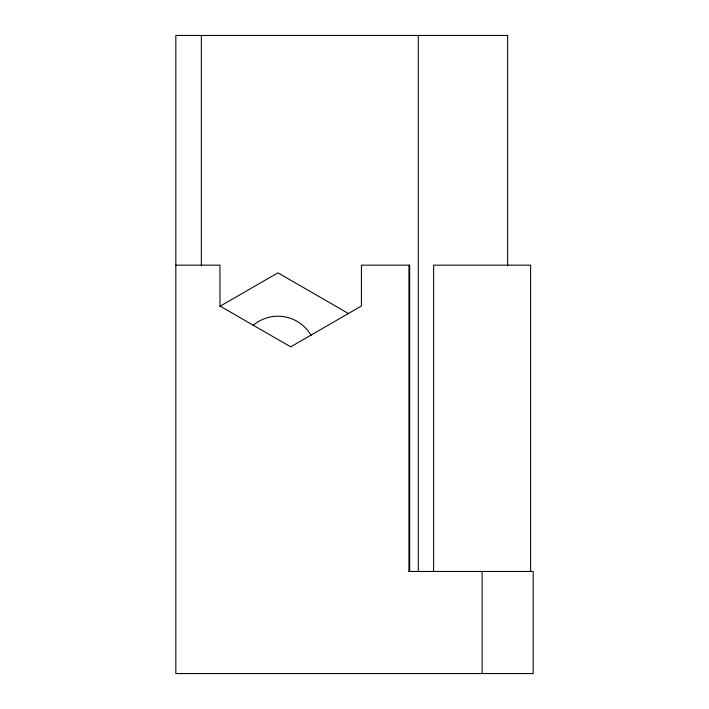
<?xml version="1.0" encoding="UTF-8"?>
<svg xmlns="http://www.w3.org/2000/svg" width="709" height="709" viewBox="0 0 709 709"><rect width="100%" height="100%" fill="white"/><g stroke="black" fill="none" stroke-linecap="round" stroke-linejoin="round"><path stroke-width="1.06" d="M219.622 306.483L277.928 272.823L348.66 313.662M175.832 265.166L219.958 265.166L219.958 306.004L290.69 346.843L361.422 306.004L361.422 265.166L409.678 265.166L409.678 571.454M408.313 571.454L533.168 571.454L533.168 673.55L175.832 673.55L175.832 35.45L507.644 35.45L507.644 265.875M530.616 571.454L530.616 265.166L433.624 265.166L433.624 571.454M482.12 571.454L482.12 673.55M418.31 35.45L418.31 571.631M408.951 265.166L408.951 571.454M201.356 35.45L201.356 265.875M253.06 325.396A38.286 38.286 0 0 1 311.083 335.357"/></g></svg>
